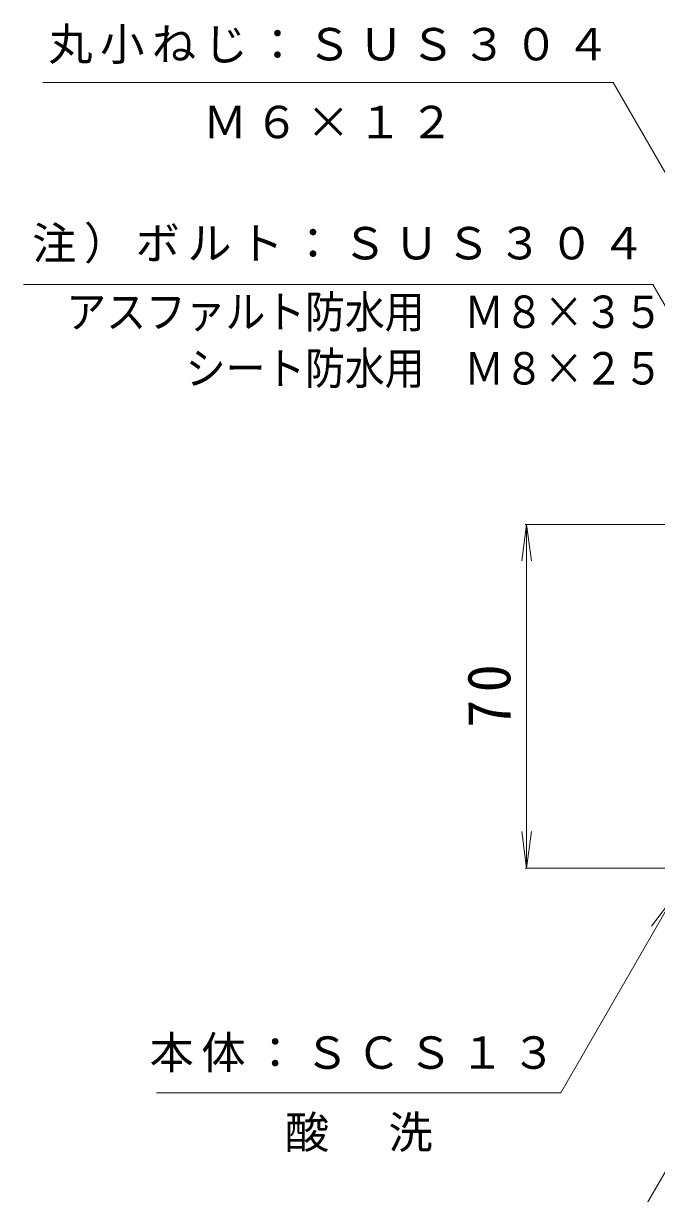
# Model space of a CAD drawing. Units: millimetres, scale not verified. Extents: x -286 to 225, y -346 to 341.
# Drawn here: x -271.3 to -142.5, y -102.7 to 135.6 of the extents above; entities that cross this region are included whole.
import ezdxf
from ezdxf.enums import TextEntityAlignment as Align

# ---------------------------------------------------------------- set-up
doc = ezdxf.new("R2010")
doc.units = ezdxf.units.MM
doc.header["$LTSCALE"] = 3
doc.layers.add('0-4_その他', color=7, linetype='Continuous', lineweight=9)
doc.layers.add('0-5_寸法', color=7, linetype='Continuous', lineweight=9)
doc.styles.add('ＭＳ ゴシック', font='')
doc.styles.get('ＭＳ ゴシック').set_extended_font_data('MS Gothic')

msp = doc.modelspace()

# ---------------------------------------------------------------- linework, layer by layer
at = {"layer": '0-4_その他'}
for p, q in [((-168.919, 33.583), (-169.898, 26.147)), ((-93.264, 33.583), (-169.219, 33.583)), ((-168.919, 33.583), (-168.919, -36.417)), ((-168.919, 33.583), (-167.94, 26.147)), ((-168.919, -36.417), (-169.898, -28.981)), ((-168.919, -36.417), (-167.94, -28.981)), ((-110.874, -36.417), (-169.219, -36.417))]:
    msp.add_line(p, q, dxfattribs=at)
at = {"layer": '0-5_寸法'}
for p, q in [((-143.261, 82.44), (-271.341, 82.44)), ((-84.742, -18.917), (-143.261, 82.44)), ((-138.953, -42.282), (-161.984, -82.173)), ((-138.953, -42.282), (-143.518, -48.232)), ((-161.984, -82.173), (-244.231, -82.173)), ((-131.429, -82.173), (-152.213, -118.173))]:
    msp.add_line(p, q, dxfattribs=at)
msp.add_lwpolyline([(-97.913, 31.157), (-151.275, 123.583), (-267.382, 123.583)], dxfattribs=at)

# ---------------------------------------------------------------- texts
at = {"layer": '0-4_その他', "color": 2, "insert": (-172.041, -7.805), "char_height": 8.798, "attachment_point": 7, "rotation": 90.246, "style": 'ＭＳ ゴシック'}
msp.add_mtext('\\T1.27;\\W0.95;70', dxfattribs=at)
at = {"layer": '0-5_寸法', "color": 6, "style": 'ＭＳ ゴシック', "width": 0.9}
for s, p in [('アスファルト防水用\u3000Ｍ８×３５', (-262.598, 71.594)), ('シート防水用\u3000Ｍ８×２５', (-238.298, 60.089))]:
    msp.add_text(s, height=6.598, dxfattribs=at).set_placement(p, align=Align.BOTTOM_LEFT)
at = {"layer": '0-5_寸法', "char_height": 6.598, "attachment_point": 7, "style": 'ＭＳ ゴシック'}
for s, insert in [('\\T1.17;丸小ねじ：ＳＵＳ３０４', (-266.255, 127.328)), ('\\T1.17;Ｍ６×１２', (-234.828, 112.114)), ('\\T1.17;注）ボルト：ＳＵＳ３０４', (-269.551, 86.684)), ('\\T1.17;本体：ＳＣＳ１３', (-245.659, -77.991)), ('\\T1.17;酸\u3000洗', (-218.108, -94.225))]:
    msp.add_mtext(s, dxfattribs=dict(at, insert=insert))

doc.saveas('drawing.dxf')
